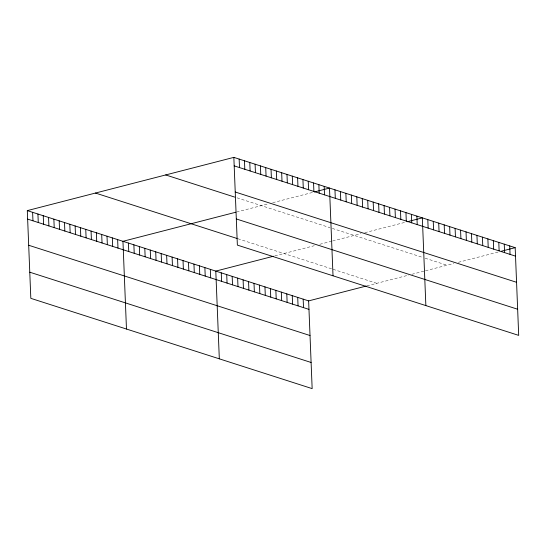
<?xml version="1.0" encoding="UTF-8"?>
<svg xmlns="http://www.w3.org/2000/svg" width="546" height="546" viewBox="0 0 546 546"><rect width="100%" height="100%" fill="white"/><g stroke="black" fill="none" stroke-linecap="round" stroke-linejoin="round"><path stroke-width="0.41" stroke-dasharray="2.73 2.05" d="M236.595 212.019L268.154 203.883M272.7 202.709L312.838 192.369M274.863 255.876L314.278 245.714M319.86 244.274L331.832 241.189M332.63 240.984L360.995 233.674M364.783 232.698L405.678 222.161M366.946 285.865L408.715 275.095M411.902 274.276L424.672 270.987M425.47 270.775L453.835 263.465M458.381 262.298L499.276 251.754M237.046 197.843L329.989 227.668M332.33 228.419L422.829 257.466M425.17 258.217L447.017 265.226M237.92 238.759L331.545 268.803M333.101 269.308L376.795 283.326"/><path stroke-width="0.82" d="M27.3 210.613L308.633 300.894L312.155 388.622L30.822 298.341L27.3 210.613L233.845 157.378L515.178 247.659L518.7 335.387L237.367 245.106L233.845 157.378M235.804 212.223L122.952 241.312L126.474 329.04M314.346 191.974L329.497 188.07L333.019 275.798M273.348 256.265L215.793 271.103L219.315 358.831M407.186 221.765L422.338 217.861L425.86 305.596M308.633 300.894L366.189 286.056M501.542 251.167L515.178 247.659M234.179 165.868L515.52 256.142M235.23 192.015L516.571 282.296M165.684 174.945L234.766 197.113M236.316 218.96L517.649 309.234M95.461 193.045L237.141 238.513M27.641 219.103L308.975 309.384M28.692 245.256L310.026 335.531M29.771 272.195L311.111 362.476M509.718 245.905L510.06 254.395M504.251 244.151L504.593 252.641M498.791 242.397L499.133 250.887M493.331 240.643L493.673 249.133M487.871 238.895L488.213 247.386M482.411 237.141L482.753 245.632M476.945 235.387L477.286 243.878M471.485 233.633L471.826 242.124M466.025 231.886L466.366 240.376M460.565 230.132L460.906 238.622M455.105 228.378L455.446 236.868M449.645 226.624L449.986 235.114M444.178 224.877L444.519 233.36M438.718 223.123L439.059 231.613M433.258 221.369L433.599 229.859M427.798 219.615L428.139 228.105M416.878 216.114L417.219 224.604M411.411 214.36L411.752 222.85M405.951 212.606L406.292 221.096M400.491 210.852L400.832 219.342M395.031 209.104L395.372 217.595M389.571 207.35L389.912 215.841M384.104 205.596L384.445 214.087M378.644 203.842L378.985 212.333M373.184 202.088L373.525 210.579M367.724 200.341L368.065 208.831M362.264 198.587L362.605 207.077M356.804 196.833L357.145 205.323M351.337 195.079L351.679 203.569M345.877 193.332L346.219 201.822M340.417 191.578L340.759 200.068M334.957 189.824L335.299 198.314M324.181 186.363L324.522 194.854M318.864 184.664L319.205 193.154M313.554 182.958L313.895 191.448M308.237 181.252L308.579 189.742M302.928 179.545L303.269 188.036M303.173 299.14L303.515 307.63M297.611 177.839L297.952 186.329M297.713 297.386L298.055 305.876M292.294 176.133L292.636 184.623M292.253 295.639L292.595 304.129M286.984 174.427L287.326 182.917M286.793 293.885L287.128 302.375M281.668 172.727L282.009 181.217M281.327 292.13L281.668 300.621M276.358 171.021L276.692 179.511M271.041 169.315L271.382 177.805M275.866 290.376L276.208 298.867M265.725 167.608L266.066 176.099M270.406 288.629L270.748 297.113M260.415 165.902L260.756 174.392M264.947 286.875L265.288 295.366M255.098 164.196L255.439 172.686M259.486 285.121L259.828 293.611M249.781 162.49L250.123 170.98M254.02 283.367L254.361 291.857M244.471 160.79L244.813 169.28M248.56 281.613L248.901 290.103M239.155 159.084L239.496 167.574M243.1 279.866L243.441 288.356M237.64 278.112L237.981 286.602M232.18 276.358L232.521 284.848M226.72 274.604L227.061 283.094M221.253 272.857L221.594 281.347M210.333 269.349L210.674 277.839M204.873 267.595L205.214 276.085M199.413 265.841L199.754 274.331M193.953 264.093L194.287 272.584M188.486 262.339L188.827 270.83M183.026 260.585L183.367 269.076M177.566 258.831L177.907 267.322M172.106 257.084L172.447 265.574M166.646 255.33L166.987 263.82M161.179 253.576L161.52 262.066M155.719 251.822L156.06 260.312M150.259 250.075L150.6 258.558M144.799 248.321L145.14 256.811M139.339 246.567L139.68 255.057M133.879 244.813L134.22 253.303M128.412 243.059L128.754 251.549M117.643 239.605L117.984 248.096M112.326 237.899L112.667 246.389M107.009 236.193L107.35 244.683M101.699 234.487L102.041 242.977M96.383 232.78L96.724 241.271M91.066 231.081L91.407 239.564M85.756 229.375L86.097 237.865M80.439 227.668L80.781 236.159M75.13 225.962L75.471 234.452M69.813 224.256L70.154 232.746M64.496 222.55L64.838 231.04M59.186 220.843L59.528 229.334M53.87 219.144L54.211 227.634M48.553 217.438L48.894 225.928M43.243 215.731L43.584 224.222M37.927 214.025L38.268 222.515M32.617 212.319L32.958 220.809"/></g></svg>
